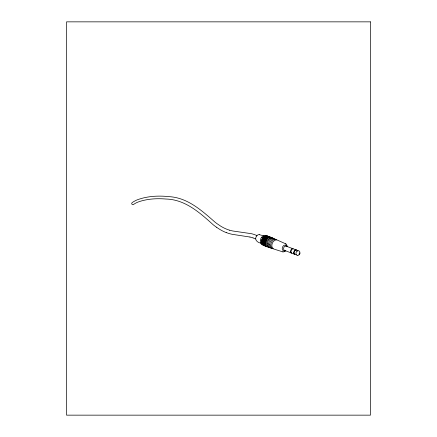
<?xml version="1.0" encoding="UTF-8"?>
<svg xmlns="http://www.w3.org/2000/svg" width="437" height="437" viewBox="0 0 437 437"><rect width="100%" height="100%" fill="white"/><g stroke="black" fill="none" stroke-linecap="round" stroke-linejoin="round"><path stroke-width="0.66" d="M299.738 253.93A0.863 0.863 0 0 0 299.875 253.526C299.689 252.16 298.526 254.531 299.656 254.039M299.875 253.504L299.897 252.755A2.556 2.556 0 0 0 299.875 252.335L299.864 252.258M260.299 240.913L260.343 240.372A6.375 6.375 0 0 1 261.375 237.619M267.395 243.633L267.384 243.868A5.659 5.659 0 0 0 267.449 245.01L268.22 246.818A2.425 2.425 0 0 0 269.361 247.615A2.354 2.354 0 0 0 269.929 247.713M268.509 244.026L268.493 244.261A5.741 5.741 0 0 0 268.531 245.173L269.427 247.304A2.36 2.36 0 0 0 271.006 248.069M269.624 244.42L269.613 244.654A5.681 5.681 0 0 0 269.645 245.556L270.53 247.659A2.327 2.327 0 0 0 272.076 248.413M265.636 242.136L262.238 240.405M256.284 236.39C254.187 239.509 257.508 242.808 260.736 243.109M266.226 240.355L262.205 238.411L266.625 239.613M261.402 237.575C262.845 235.057 266.28 235.106 268.569 236.45M299.596 254.115L299.208 254.58A2.518 2.518 0 0 1 298.93 254.869M285.421 250.865L285.142 251.111M274.092 239.558L273.081 240.17A6.604 6.604 0 0 0 270.803 245.053M296.171 254.378L296.029 254.432A1.464 1.464 0 0 1 295.101 254.476L294.909 254.389A0.961 0.961 0 0 1 294.685 254.258C293.446 253.05 294.505 249.888 296.466 250.019M272.175 237.81L269.886 237.957L267.744 239.858A7.03 7.03 0 0 0 266.565 243.305L267.034 245.9L268.569 247.353M264.216 237.613L263.172 237.089L267.75 238.247M264.877 238.892L262.653 237.706L263.331 237.832M265.969 237.586L263.74 236.575L268.329 237.788M263.249 237.815L267.176 238.853M266.592 237.1L264.347 236.182L268.979 237.428M265.865 241.257L261.839 239.181L266.199 240.41M249.948 237.034L232.342 234.336A43.749 43.749 0 0 1 228.666 233.407L226.328 232.599M269.684 237.204L264.964 235.925L269.028 237.406M262.205 240.388L261.566 239.989L265.887 241.197M282.663 251.827L273.709 248.992A2.114 2.114 0 0 1 273.349 248.839L273.174 248.74A2.278 2.278 0 0 1 271.634 248.014L270.798 246.146A5.49 5.49 0 0 1 270.732 245.048M285.825 246.047C283.897 245.862 282.619 249.232 284.318 250.292L291.31 252.996A0.94 0.94 0 0 0 291.545 253.05A0.89 0.89 0 0 0 291.785 253.181L294.429 254.197A0.94 0.94 0 0 0 294.685 254.258M285.35 244.982C282.471 244.665 280.745 250.177 283.87 251.007A1.415 1.415 0 0 0 284.066 251.067M261.976 241.18L261.402 240.814L263.822 241.442M268.586 236.45L269.012 236.564M269.077 236.581L270.94 237.253M268.105 236.324L266.177 235.833L268.537 236.499M259.556 234.745L263.506 235.783M265.636 244.665L261.392 242.409L265.516 243.808L261.342 241.628L262.205 241.88M262.331 241.912L263.746 242.327M229.627 230.206L227.502 229.507A39.204 39.204 0 0 1 220.445 225.984L216.774 223.498A82.62 82.62 0 0 1 215.244 222.335C201.878 210.678 187.724 197.644 168.988 196.639C158.418 195.525 147.427 196.066 137.393 199.785A26.706 26.706 0 0 0 135.607 200.567L133.651 201.626A13.405 13.405 0 0 0 132.056 202.763A0.989 0.989 0 0 0 131.788 203.888L131.898 204.079A1.508 1.508 0 0 0 132.395 204.56L133.116 204.702A0.95 0.95 0 0 0 133.58 204.5A11.171 11.171 0 0 1 134.918 203.571L136.191 202.872A23.385 23.385 0 0 1 137.469 202.287L138.802 201.768A34.468 34.468 0 0 1 139.747 201.441C148.209 198.78 157.227 198.289 166.022 199.037C185.222 199.507 199.851 212.732 213.283 224.842A86.351 86.351 0 0 0 214.857 226.055L216.468 227.229M268.722 247.408L269.361 247.61M267.897 236.548L265.581 235.805L270.328 237.154M265.843 245.337L261.545 243.13L263.866 243.972M271.044 237.329L271.459 237.477M264.347 236.182L268.859 237.843M263.74 236.575L268.252 238.241M285.459 245.02L286.049 245.239M263.172 237.089L267.679 238.766M285.907 246.075L292.932 248.697A0.885 0.885 0 0 1 293.161 248.817C291.594 248.855 290.348 251.483 291.403 252.908A1.06 1.06 0 0 0 291.561 253.056M293.413 248.872L296.062 249.86A0.94 0.94 0 0 1 296.291 249.986M296.548 250.046L296.739 250.117A1.311 1.311 0 0 1 297.187 250.45M256.961 235.538L254.334 234.554A24.969 24.969 0 0 0 251.084 233.642L233.019 231.026A40.887 40.887 0 0 1 229.627 230.212M262.653 237.706L267.16 239.389M262.205 238.411L266.707 240.104M261.839 239.181L266.341 240.885M261.566 239.989L266.062 241.705M263.872 241.393L265.652 242.076M261.402 240.814L265.893 242.54M253.056 237.936L255.672 238.946M265.521 243.016L262.446 241.47M261.342 241.628L265.827 243.371M261.392 242.409L265.876 244.157M261.545 243.13L266.029 244.884M265.865 245.381L261.807 243.77L266.193 246.004M264.423 245.304L262.162 244.31L266.619 246.506M267.652 247.091L262.074 244.507M265.931 245.9L264.948 245.485M272.322 237.87L272.939 238.149A2.343 2.343 0 0 1 273.431 238.444M285.552 243.759L277.107 240A2.13 2.13 0 0 0 276.736 239.875L274.704 240.268L273.021 241.929A7.282 7.282 0 0 0 272.005 244.338L271.863 245.447A4.714 4.714 0 0 0 271.978 246.812L273.174 248.74M264.849 245.807L262.599 244.731L263.888 245.414M265.751 246.326L263.101 245.026L264.177 245.578M265.39 238.187L264.363 237.684M262.555 241.541L261.91 241.137M285.082 251.089A2.972 2.972 0 0 1 282.69 251.903M285.64 243.633A3.228 3.228 0 0 1 287.027 246.397M249.942 237.045A22.97 22.97 0 0 1 253.061 237.919M226.306 232.653A44.918 44.918 0 0 1 216.49 227.196M298.87 254.875A1.764 1.764 0 0 1 297.084 255.29M297.094 255.268A1.639 1.639 0 0 1 296.466 254.826A1.923 1.923 0 0 1 296.051 254.017A2.748 2.748 0 0 1 296.952 251.319M297.002 251.215A1.819 1.819 0 0 1 298.586 250.756M298.766 250.838A1.633 1.633 0 0 1 299.394 251.264A1.923 1.923 0 0 1 299.826 252.1M261.982 244.633A3.786 3.786 0 0 1 260.452 240.94M272.95 238.127A2.556 2.556 0 0 0 271.077 238.116L269.662 238.941A6.905 6.905 0 0 0 267.455 243.633M297.226 250.483A1.803 1.803 0 0 1 297.488 250.887M274.108 239.585A2.387 2.387 0 0 1 276.577 239.809M275.529 239.345A2.409 2.409 0 0 0 273.201 239.044L271.825 239.847A6.768 6.768 0 0 0 269.678 244.425M294.429 254.203A0.983 0.983 0 0 1 294.046 253.924A1.994 1.994 0 0 1 293.708 252.542M291.31 252.996A0.989 0.989 0 0 1 290.927 252.717M292.102 248.757A1.098 1.098 0 0 1 292.937 248.686M295.232 249.931A1.093 1.093 0 0 1 296.067 249.849M256.503 236.237A3.097 3.097 0 0 1 259.562 234.609M285.476 250.723A1.956 1.956 0 0 1 284.061 251.106M286.071 245.195A1.814 1.814 0 0 1 287.049 246.517M274.491 238.875A2.469 2.469 0 0 0 271.961 238.657L270.743 239.389A6.839 6.839 0 0 0 268.564 244.026M293.779 252.531A3.037 3.037 0 0 1 295.204 249.882M290.654 251.335A2.993 2.993 0 0 1 292.074 248.708M290.895 252.744A1.972 1.972 0 0 1 290.589 251.346M370.456 21.85L66.544 21.85L66.544 415.15L370.456 415.15L370.456 21.85"/></g></svg>
